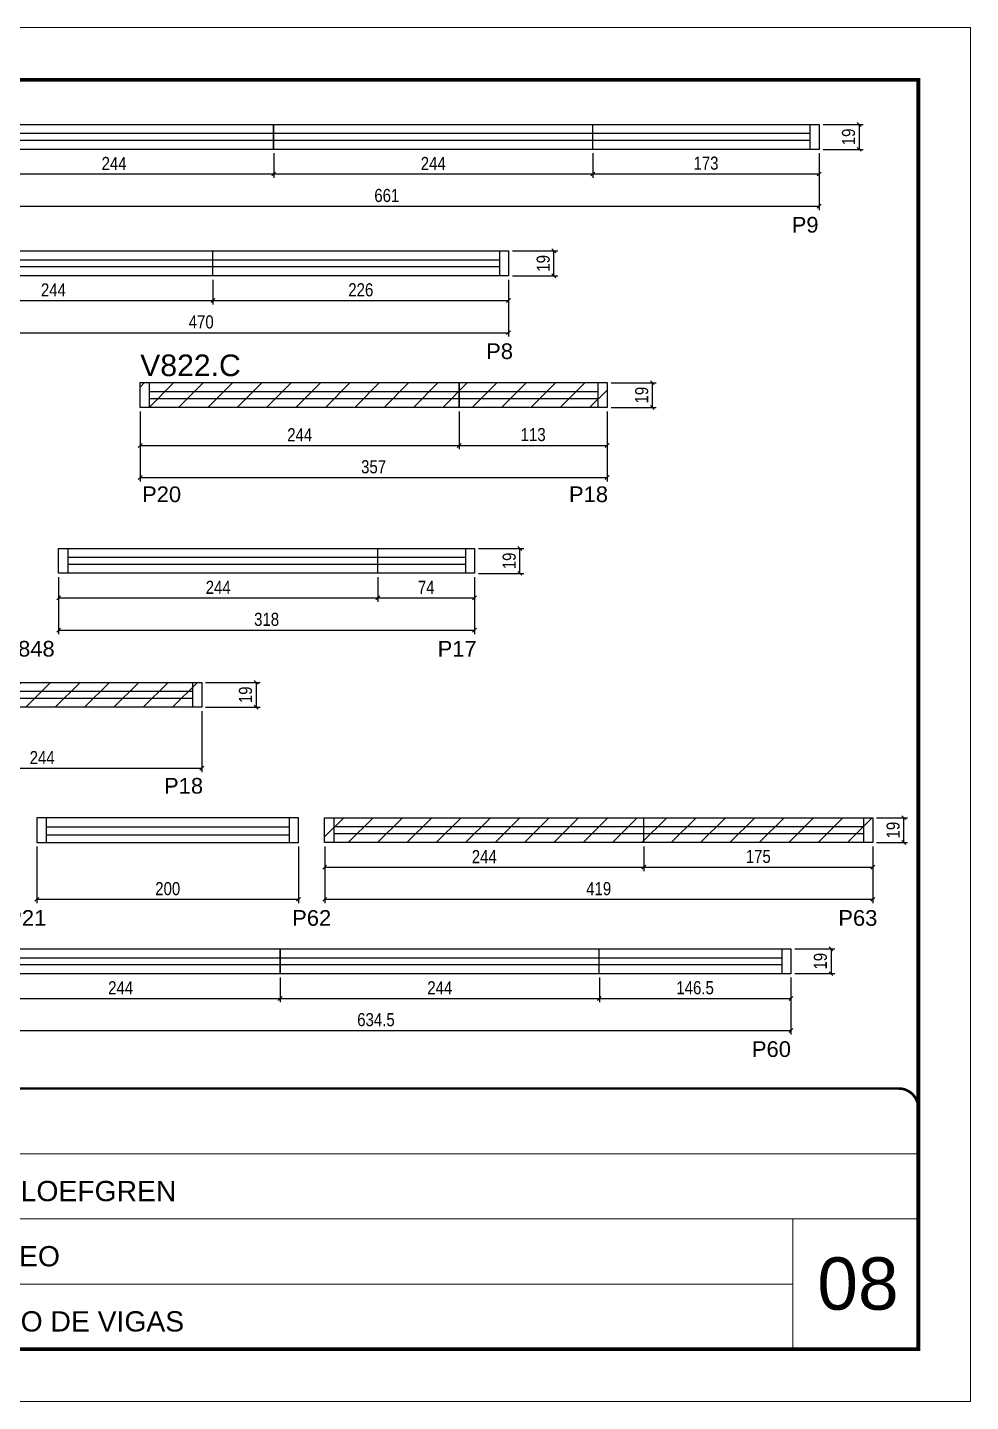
# Model space of a CAD drawing. Extents: x 1959 to 8212, y 239 to 4735.
# Drawn here: x 7491 to 8212, y 2537 to 3587 of the extents above; entities that cross this region are included whole.
import ezdxf

# ---------------------------------------------------------------- set-up
doc = ezdxf.new("R2010")
doc.units = 0
doc.linetypes.add('CONTINUO', pattern=[0])
doc.linetypes.add('DASHED', pattern=[0.75, 0.5, -0.25])
for name, color, linetype in [('5', 5, 'Continuous'), ('COTA', 241, 'Continuous'), ('NOMENCLATURA', 7, 'Continuous'), ('Painéis', 200, 'Continuous'), ('SARR_2.2x7', 40, 'Continuous')]:
    doc.layers.add(name, color=color, linetype=linetype)
for name, color, linetype, lineweight in [('CARIMBO', 255, 'Continuous', 9), ('Folhas', 255, 'Continuous', 9), ('REAPROVEITAMENTO', 251, 'Continuous', 9), ('SARRAFO DE PRESSAO', 251, 'DASHED', 9)]:
    doc.layers.add(name, color=color, linetype=linetype, lineweight=lineweight)
doc.styles.add('ARIAL', font='arial.ttf')
doc.styles.add('COTA TECNICA', font='techl___.ttf', dxfattribs={"height": 10})
doc.styles.add('COTA TECNICA-50', font='techl___.ttf', dxfattribs={"height": 10})
doc.styles.get("Standard").update_dxf_attribs({"font": 'arial.ttf'})
doc.dimstyles.new('COTA PAINEL-50', dxfattribs={"dimtxt": 10, "dimasz": 3, "dimexe": 3, "dimexo": 3, "dimgap": 3, "dimtad": 1, "dimdec": 1, "dimzin": 12, "dimdsep": 46, "dimtxsty": 'COTA TECNICA-50', "dimblk1": 'OBLIQUE', "dimblk2": 'OBLIQUE', "dimsah": 1, "dimcen": 0.9, "dimclrd": 4, "dimclre": 4, "dimclrt": 240, "dimadec": 1, "dimazin": 3, "dimtfac": 1, "dimtdec": 1, "dimtmove": 0, "dimatfit": 3, "dimfxl": 1, "dimtolj": 1, "dimtzin": 12, "dimarcsym": 0})
doc.dimstyles.new('PAINEL', dxfattribs={"dimtxt": 10, "dimasz": 3, "dimexe": 3, "dimexo": 3, "dimgap": 3, "dimtad": 1, "dimdec": 1, "dimzin": 12, "dimdsep": 46, "dimtxsty": 'COTA TECNICA', "dimblk1": 'OBLIQUE', "dimblk2": 'OBLIQUE', "dimsah": 1, "dimcen": 0.9, "dimclrd": 4, "dimclre": 4, "dimclrt": 240, "dimadec": 1, "dimazin": 3, "dimtfac": 1, "dimtdec": 1, "dimtmove": 0, "dimatfit": 3, "dimfxl": 1, "dimtolj": 1, "dimtzin": 12, "dimarcsym": 0})

# ---------------------------------------------------------------- blocks, each defined once
blk = doc.blocks.new('9999999999')
at = {"color": 30, "linetype": 'CONTINUO'}
for p, q in [((98564.6, 34379.6), (99584, 34379.6)), ((98564.6, 34329.8), (99488, 34329.8)), ((99584, 34329.8), (99488, 34329.8)), ((99488, 34329.8), (99488, 34230.2)), ((98564.6, 34280), (99488, 34280))]:
    blk.add_line(p, q, dxfattribs=at)
at = {"color": 30, "linetype": 'CONTINUO', "const_width": 2}
blk.add_lwpolyline([(99584, 34230.2), (99584, 34414.4, 0.414214), (99569, 34429.4), (98229, 34429.4, 0.414214), (98214, 34414.4), (98214, 34245.2, 0.414214), (98229, 34230.2), (99584, 34230.2)], format="xyb", dxfattribs=at)
at = {"layer": 'Folhas'}
blk.add_lwpolyline([(98139, 34190.2), (99624, 34190.2), (99624, 35240.2), (98139, 35240.2)], close=True, dxfattribs=at)
at = {"layer": 'Folhas', "color": 30, "const_width": 3}
blk.add_lwpolyline([(98214, 34230.2), (99584, 34230.2), (99584, 35200.2), (98214, 35200.2)], close=True, dxfattribs=at)
at = {"color": 7, "linetype": 'Continuous', "ltscale": 5, "style": 'ARIAL'}
for s, height, p in [('LEAF LOEFGREN', 15.483, (98837.7, 34343.3)), ('TÉRREO', 15.48, (98837.7, 34293.5)), ('FUNDO DE VIGAS', 15.483, (98837.7, 34243.7))]:
    blk.add_text(s, height=height, dxfattribs=at).set_placement(p)
blk = doc.blocks.new('_Oblique')
at = {"color": 0, "linetype": 'ByBlock', "lineweight": -2}
blk.add_line((-0.5, -0.5), (0.5, 0.5), dxfattribs=at)
blk = doc.blocks.new('*D696')
at = {"layer": 'COTA', "color": 4, "linetype": 'ByBlock', "lineweight": -2, "transparency": 16777216}
for p, q in [((7435.5, 3490.5), (7435.5, 3471.7)), ((7679.5, 3490.5), (7679.5, 3471.7)), ((7435.5, 3474.7), (7679.5, 3474.7))]:
    blk.add_line(p, q, dxfattribs=at)
at = {"layer": 'Defpoints', "color": 0, "linetype": 'ByBlock', "transparency": 16777216}
for p in [(7435.5, 3493.5), (7679.5, 3493.5), (7679.5, 3474.7)]:
    blk.add_point(p, dxfattribs=at)
at = {"layer": 'COTA', "color": 4, "linetype": 'ByBlock', "lineweight": -2, "transparency": 16777216, "xscale": 3, "yscale": 3, "zscale": 3, "rotation": 180}
blk.add_blockref('_Oblique', (7435.5, 3474.7), dxfattribs=at)
at = {"layer": 'COTA', "color": 4, "linetype": 'ByBlock', "lineweight": -2, "transparency": 16777216, "xscale": 3, "yscale": 3, "zscale": 3}
blk.add_blockref('_Oblique', (7679.5, 3474.7), dxfattribs=at)
at = {"layer": 'COTA', "color": 240, "linetype": 'ByBlock', "transparency": 16777216, "insert": (7557.5, 3482.7), "char_height": 10, "attachment_point": 5, "style": 'COTA TECNICA-50'}
blk.add_mtext('\\A1;244', dxfattribs=at)
blk = doc.blocks.new('*D697')
at = {"layer": 'COTA', "color": 4, "linetype": 'ByBlock', "lineweight": -2, "transparency": 16777216}
for p, q in [((7679.5, 3490.5), (7679.5, 3471.7)), ((7923.5, 3490.5), (7923.5, 3471.7)), ((7679.5, 3474.7), (7923.5, 3474.7))]:
    blk.add_line(p, q, dxfattribs=at)
at = {"layer": 'Defpoints', "color": 0, "linetype": 'ByBlock', "transparency": 16777216}
for p in [(7679.5, 3493.5), (7923.5, 3493.5), (7923.5, 3474.7)]:
    blk.add_point(p, dxfattribs=at)
at = {"layer": 'COTA', "color": 4, "linetype": 'ByBlock', "lineweight": -2, "transparency": 16777216, "xscale": 3, "yscale": 3, "zscale": 3, "rotation": 180}
blk.add_blockref('_Oblique', (7679.5, 3474.7), dxfattribs=at)
at = {"layer": 'COTA', "color": 4, "linetype": 'ByBlock', "lineweight": -2, "transparency": 16777216, "xscale": 3, "yscale": 3, "zscale": 3}
blk.add_blockref('_Oblique', (7923.5, 3474.7), dxfattribs=at)
at = {"layer": 'COTA', "color": 240, "linetype": 'ByBlock', "transparency": 16777216, "insert": (7801.5, 3482.7), "char_height": 10, "attachment_point": 5, "style": 'COTA TECNICA-50'}
blk.add_mtext('\\A1;244', dxfattribs=at)
blk = doc.blocks.new('*D698')
at = {"layer": 'COTA', "color": 4, "lineweight": -2, "transparency": 16777216}
for p, q in [((7435.5, 3490.5), (7435.5, 3447.1)), ((8096.5, 3490.5), (8096.5, 3447.1)), ((7435.5, 3450.1), (8096.5, 3450.1))]:
    blk.add_line(p, q, dxfattribs=at)
at = {"layer": 'Defpoints', "color": 0, "transparency": 16777216}
for p in [(7435.5, 3493.5), (8096.5, 3493.5), (8096.5, 3450.1)]:
    blk.add_point(p, dxfattribs=at)
at = {"layer": 'COTA', "color": 4, "lineweight": -2, "transparency": 16777216, "xscale": 3, "yscale": 3, "zscale": 3, "rotation": 180}
blk.add_blockref('_Oblique', (7435.5, 3450.1), dxfattribs=at)
at = {"layer": 'COTA', "color": 4, "lineweight": -2, "transparency": 16777216, "xscale": 3, "yscale": 3, "zscale": 3}
blk.add_blockref('_Oblique', (8096.5, 3450.1), dxfattribs=at)
at = {"layer": 'COTA', "color": 240, "transparency": 16777216, "insert": (7766, 3458.2), "char_height": 10, "attachment_point": 5, "style": 'COTA TECNICA'}
blk.add_mtext('\\A1;661', dxfattribs=at)
blk = doc.blocks.new('*D699')
at = {"layer": 'COTA', "color": 4, "lineweight": -2, "transparency": 16777216}
for p, q in [((7923.5, 3490.5), (7923.5, 3471.7)), ((8096.5, 3490.5), (8096.5, 3471.7)), ((7923.5, 3474.7), (8096.5, 3474.7))]:
    blk.add_line(p, q, dxfattribs=at)
at = {"layer": 'Defpoints', "color": 0, "transparency": 16777216}
for p in [(7923.5, 3493.5), (8096.5, 3493.5), (8096.5, 3474.7)]:
    blk.add_point(p, dxfattribs=at)
at = {"layer": 'COTA', "color": 4, "lineweight": -2, "transparency": 16777216, "xscale": 3, "yscale": 3, "zscale": 3, "rotation": 180}
blk.add_blockref('_Oblique', (7923.5, 3474.7), dxfattribs=at)
at = {"layer": 'COTA', "color": 4, "lineweight": -2, "transparency": 16777216, "xscale": 3, "yscale": 3, "zscale": 3}
blk.add_blockref('_Oblique', (8096.5, 3474.7), dxfattribs=at)
at = {"layer": 'COTA', "color": 240, "transparency": 16777216, "insert": (8010, 3482.9), "char_height": 10, "attachment_point": 5, "style": 'COTA TECNICA'}
blk.add_mtext('\\A1;173', dxfattribs=at)
blk = doc.blocks.new('*D700')
at = {"layer": 'COTA', "color": 4, "lineweight": -2, "transparency": 16777216}
for p, q in [((8099.5, 3512.5), (8130.1, 3512.5)), ((8127.1, 3512.5), (8127.1, 3493.5)), ((8099.5, 3493.5), (8130.1, 3493.5))]:
    blk.add_line(p, q, dxfattribs=at)
at = {"layer": 'Defpoints', "color": 0, "transparency": 16777216}
for p in [(8096.5, 3512.5), (8096.5, 3493.5), (8127.1, 3493.5)]:
    blk.add_point(p, dxfattribs=at)
at = {"layer": 'COTA', "color": 4, "lineweight": -2, "transparency": 16777216, "xscale": 3, "yscale": 3, "zscale": 3}
for p, rotation in [((8127.1, 3512.5), 90), ((8127.1, 3493.5), 270)]:
    blk.add_blockref('_Oblique', p, dxfattribs=dict(at, rotation=rotation))
at = {"layer": 'COTA', "color": 240, "transparency": 16777216, "insert": (8119, 3503), "char_height": 10, "attachment_point": 5, "rotation": 90, "style": 'COTA TECNICA'}
blk.add_mtext('\\A1;19', dxfattribs=at)
blk = doc.blocks.new('*D708')
at = {"layer": 'COTA', "color": 4, "lineweight": -2, "transparency": 16777216}
for p, q in [((7389.1, 3393.9), (7389.1, 3350.4)), ((7859.1, 3393.9), (7859.1, 3350.4)), ((7389.1, 3353.4), (7859.1, 3353.4))]:
    blk.add_line(p, q, dxfattribs=at)
at = {"layer": 'Defpoints', "color": 0, "transparency": 16777216}
for p in [(7389.1, 3396.9), (7859.1, 3396.9), (7859.1, 3353.4)]:
    blk.add_point(p, dxfattribs=at)
at = {"layer": 'COTA', "color": 4, "lineweight": -2, "transparency": 16777216, "xscale": 3, "yscale": 3, "zscale": 3, "rotation": 180}
blk.add_blockref('_Oblique', (7389.1, 3353.4), dxfattribs=at)
at = {"layer": 'COTA', "color": 4, "lineweight": -2, "transparency": 16777216, "xscale": 3, "yscale": 3, "zscale": 3}
blk.add_blockref('_Oblique', (7859.1, 3353.4), dxfattribs=at)
at = {"layer": 'COTA', "color": 240, "transparency": 16777216, "insert": (7624.1, 3361.6), "char_height": 10, "attachment_point": 5, "style": 'COTA TECNICA'}
blk.add_mtext('\\A1;470', dxfattribs=at)
blk = doc.blocks.new('*D709')
at = {"layer": 'COTA', "color": 4, "lineweight": -2, "transparency": 16777216}
for p, q in [((7862.1, 3415.9), (7896.7, 3415.9)), ((7893.7, 3396.9), (7893.7, 3415.9)), ((7862.1, 3396.9), (7896.7, 3396.9))]:
    blk.add_line(p, q, dxfattribs=at)
at = {"layer": 'Defpoints', "color": 0, "transparency": 16777216}
for p in [(7859.1, 3415.9), (7893.7, 3415.9), (7859.1, 3396.9)]:
    blk.add_point(p, dxfattribs=at)
at = {"layer": 'COTA', "color": 4, "lineweight": -2, "transparency": 16777216, "xscale": 3, "yscale": 3, "zscale": 3}
for p, rotation in [((7893.7, 3415.9), 90), ((7893.7, 3396.9), 270)]:
    blk.add_blockref('_Oblique', p, dxfattribs=dict(at, rotation=rotation))
at = {"layer": 'COTA', "color": 240, "transparency": 16777216, "insert": (7885.6, 3406.4), "char_height": 10, "attachment_point": 5, "rotation": 90, "style": 'COTA TECNICA'}
blk.add_mtext('\\A1;19', dxfattribs=at)
blk = doc.blocks.new('*D710')
at = {"layer": 'COTA', "color": 4, "lineweight": -2, "transparency": 16777216}
for p, q in [((7389.1, 3393.9), (7389.1, 3375)), ((7633.1, 3393.9), (7633.1, 3375)), ((7389.1, 3378), (7633.1, 3378))]:
    blk.add_line(p, q, dxfattribs=at)
at = {"layer": 'Defpoints', "color": 0, "transparency": 16777216}
for p in [(7389.1, 3396.9), (7633.1, 3396.9), (7633.1, 3378)]:
    blk.add_point(p, dxfattribs=at)
at = {"layer": 'COTA', "color": 4, "lineweight": -2, "transparency": 16777216, "xscale": 3, "yscale": 3, "zscale": 3, "rotation": 180}
blk.add_blockref('_Oblique', (7389.1, 3378), dxfattribs=at)
at = {"layer": 'COTA', "color": 4, "lineweight": -2, "transparency": 16777216, "xscale": 3, "yscale": 3, "zscale": 3}
blk.add_blockref('_Oblique', (7633.1, 3378), dxfattribs=at)
at = {"layer": 'COTA', "color": 240, "transparency": 16777216, "insert": (7511.1, 3386.1), "char_height": 10, "attachment_point": 5, "style": 'COTA TECNICA'}
blk.add_mtext('\\A1;244', dxfattribs=at)
blk = doc.blocks.new('*D711')
at = {"layer": 'COTA', "color": 4, "lineweight": -2, "transparency": 16777216}
for p, q in [((7633.1, 3393.9), (7633.1, 3375)), ((7859.1, 3393.9), (7859.1, 3375)), ((7633.1, 3378), (7859.1, 3378))]:
    blk.add_line(p, q, dxfattribs=at)
at = {"layer": 'Defpoints', "color": 0, "transparency": 16777216}
for p in [(7633.1, 3396.9), (7859.1, 3396.9), (7859.1, 3378)]:
    blk.add_point(p, dxfattribs=at)
at = {"layer": 'COTA', "color": 4, "lineweight": -2, "transparency": 16777216, "xscale": 3, "yscale": 3, "zscale": 3, "rotation": 180}
blk.add_blockref('_Oblique', (7633.1, 3378), dxfattribs=at)
at = {"layer": 'COTA', "color": 4, "lineweight": -2, "transparency": 16777216, "xscale": 3, "yscale": 3, "zscale": 3}
blk.add_blockref('_Oblique', (7859.1, 3378), dxfattribs=at)
at = {"layer": 'COTA', "color": 240, "transparency": 16777216, "insert": (7746.1, 3386.1), "char_height": 10, "attachment_point": 5, "style": 'COTA TECNICA'}
blk.add_mtext('\\A1;226', dxfattribs=at)
blk = doc.blocks.new('*D727')
at = {"layer": 'COTA', "color": 4, "lineweight": -2, "transparency": 16777216}
for p, q in [((7515.1, 3166.5), (7515.1, 3123.1)), ((7833.1, 3166.5), (7833.1, 3123.1)), ((7515.1, 3126.1), (7833.1, 3126.1))]:
    blk.add_line(p, q, dxfattribs=at)
at = {"layer": 'Defpoints', "color": 0, "transparency": 16777216}
for p in [(7515.1, 3169.5), (7833.1, 3169.5), (7833.1, 3126.1)]:
    blk.add_point(p, dxfattribs=at)
at = {"layer": 'COTA', "color": 4, "lineweight": -2, "transparency": 16777216, "xscale": 3, "yscale": 3, "zscale": 3, "rotation": 180}
blk.add_blockref('_Oblique', (7515.1, 3126.1), dxfattribs=at)
at = {"layer": 'COTA', "color": 4, "lineweight": -2, "transparency": 16777216, "xscale": 3, "yscale": 3, "zscale": 3}
blk.add_blockref('_Oblique', (7833.1, 3126.1), dxfattribs=at)
at = {"layer": 'COTA', "color": 240, "transparency": 16777216, "insert": (7674.1, 3134.3), "char_height": 10, "attachment_point": 5, "style": 'COTA TECNICA'}
blk.add_mtext('\\A1;318', dxfattribs=at)
blk = doc.blocks.new('*D728')
at = {"layer": 'COTA', "color": 4, "lineweight": -2, "transparency": 16777216}
for p, q in [((7836.1, 3188.5), (7870.7, 3188.5)), ((7867.7, 3169.5), (7867.7, 3188.5)), ((7836.1, 3169.5), (7870.7, 3169.5))]:
    blk.add_line(p, q, dxfattribs=at)
at = {"layer": 'Defpoints', "color": 0, "transparency": 16777216}
for p in [(7833.1, 3188.5), (7867.7, 3188.5), (7833.1, 3169.5)]:
    blk.add_point(p, dxfattribs=at)
at = {"layer": 'COTA', "color": 4, "lineweight": -2, "transparency": 16777216, "xscale": 3, "yscale": 3, "zscale": 3}
for p, rotation in [((7867.7, 3188.5), 90), ((7867.7, 3169.5), 270)]:
    blk.add_blockref('_Oblique', p, dxfattribs=dict(at, rotation=rotation))
at = {"layer": 'COTA', "color": 240, "transparency": 16777216, "insert": (7859.6, 3179), "char_height": 10, "attachment_point": 5, "rotation": 90, "style": 'COTA TECNICA'}
blk.add_mtext('\\A1;19', dxfattribs=at)
blk = doc.blocks.new('*D729')
at = {"layer": 'COTA', "color": 4, "lineweight": -2, "transparency": 16777216}
for p, q in [((7515.1, 3166.5), (7515.1, 3147.7)), ((7759.1, 3166.5), (7759.1, 3147.7)), ((7515.1, 3150.7), (7759.1, 3150.7))]:
    blk.add_line(p, q, dxfattribs=at)
at = {"layer": 'Defpoints', "color": 0, "transparency": 16777216}
for p in [(7515.1, 3169.5), (7759.1, 3169.5), (7759.1, 3150.7)]:
    blk.add_point(p, dxfattribs=at)
at = {"layer": 'COTA', "color": 4, "lineweight": -2, "transparency": 16777216, "xscale": 3, "yscale": 3, "zscale": 3, "rotation": 180}
blk.add_blockref('_Oblique', (7515.1, 3150.7), dxfattribs=at)
at = {"layer": 'COTA', "color": 4, "lineweight": -2, "transparency": 16777216, "xscale": 3, "yscale": 3, "zscale": 3}
blk.add_blockref('_Oblique', (7759.1, 3150.7), dxfattribs=at)
at = {"layer": 'COTA', "color": 240, "transparency": 16777216, "insert": (7637.1, 3158.8), "char_height": 10, "attachment_point": 5, "style": 'COTA TECNICA'}
blk.add_mtext('\\A1;244', dxfattribs=at)
blk = doc.blocks.new('*D730')
at = {"layer": 'COTA', "color": 4, "lineweight": -2, "transparency": 16777216}
for p, q in [((7759.1, 3166.5), (7759.1, 3147.7)), ((7833.1, 3166.5), (7833.1, 3147.7)), ((7759.1, 3150.7), (7833.1, 3150.7))]:
    blk.add_line(p, q, dxfattribs=at)
at = {"layer": 'Defpoints', "color": 0, "transparency": 16777216}
for p in [(7759.1, 3169.5), (7833.1, 3169.5), (7833.1, 3150.7)]:
    blk.add_point(p, dxfattribs=at)
at = {"layer": 'COTA', "color": 4, "lineweight": -2, "transparency": 16777216, "xscale": 3, "yscale": 3, "zscale": 3, "rotation": 180}
blk.add_blockref('_Oblique', (7759.1, 3150.7), dxfattribs=at)
at = {"layer": 'COTA', "color": 4, "lineweight": -2, "transparency": 16777216, "xscale": 3, "yscale": 3, "zscale": 3}
blk.add_blockref('_Oblique', (7833.1, 3150.7), dxfattribs=at)
at = {"layer": 'COTA', "color": 240, "transparency": 16777216, "insert": (7796.1, 3158.8), "char_height": 10, "attachment_point": 5, "style": 'COTA TECNICA'}
blk.add_mtext('\\A1;74', dxfattribs=at)
blk = doc.blocks.new('*D1014')
at = {"layer": 'COTA', "color": 4, "linetype": 'ByBlock', "lineweight": -2, "transparency": 16777216}
for p, q in [((7380.5, 3064.2), (7380.5, 3017.6)), ((7624.5, 3064.2), (7624.5, 3017.6)), ((7380.5, 3020.6), (7624.5, 3020.6))]:
    blk.add_line(p, q, dxfattribs=at)
at = {"layer": 'Defpoints', "color": 0, "linetype": 'ByBlock', "transparency": 16777216}
for p in [(7380.5, 3067.2), (7624.5, 3067.2), (7624.5, 3020.6)]:
    blk.add_point(p, dxfattribs=at)
at = {"layer": 'COTA', "color": 4, "linetype": 'ByBlock', "lineweight": -2, "transparency": 16777216, "xscale": 3, "yscale": 3, "zscale": 3, "rotation": 180}
blk.add_blockref('_Oblique', (7380.5, 3020.6), dxfattribs=at)
at = {"layer": 'COTA', "color": 4, "linetype": 'ByBlock', "lineweight": -2, "transparency": 16777216, "xscale": 3, "yscale": 3, "zscale": 3}
blk.add_blockref('_Oblique', (7624.5, 3020.6), dxfattribs=at)
at = {"layer": 'COTA', "color": 240, "linetype": 'ByBlock', "transparency": 16777216, "insert": (7502.5, 3028.7), "char_height": 10, "attachment_point": 5, "style": 'COTA TECNICA-50'}
blk.add_mtext('\\A1;244', dxfattribs=at)
blk = doc.blocks.new('*D1018')
at = {"layer": 'COTA', "color": 4, "lineweight": -2, "transparency": 16777216}
for p, q in [((7627.5, 3086.2), (7669.1, 3086.2)), ((7666.1, 3086.2), (7666.1, 3067.2)), ((7627.5, 3067.2), (7669.1, 3067.2))]:
    blk.add_line(p, q, dxfattribs=at)
at = {"layer": 'Defpoints', "color": 0, "transparency": 16777216}
for p in [(7624.5, 3086.2), (7624.5, 3067.2), (7666.1, 3067.2)]:
    blk.add_point(p, dxfattribs=at)
at = {"layer": 'COTA', "color": 4, "lineweight": -2, "transparency": 16777216, "xscale": 3, "yscale": 3, "zscale": 3}
for p, rotation in [((7666.1, 3086.2), 90), ((7666.1, 3067.2), 270)]:
    blk.add_blockref('_Oblique', p, dxfattribs=dict(at, rotation=rotation))
at = {"layer": 'COTA', "color": 240, "transparency": 16777216, "insert": (7658, 3076.7), "char_height": 10, "attachment_point": 5, "rotation": 90, "style": 'COTA TECNICA'}
blk.add_mtext('\\A1;19', dxfattribs=at)
blk = doc.blocks.new('*D1024')
at = {"layer": 'COTA', "color": 4, "linetype": 'ByBlock', "lineweight": -2, "transparency": 16777216}
for p, q in [((7498.5, 2960.8), (7498.5, 2917.4)), ((7698.5, 2960.8), (7698.5, 2917.4)), ((7498.5, 2920.4), (7698.5, 2920.4))]:
    blk.add_line(p, q, dxfattribs=at)
at = {"layer": 'Defpoints', "color": 0, "linetype": 'ByBlock', "transparency": 16777216}
for p in [(7498.5, 2963.8), (7698.5, 2963.8), (7698.5, 2920.4)]:
    blk.add_point(p, dxfattribs=at)
at = {"layer": 'COTA', "color": 4, "linetype": 'ByBlock', "lineweight": -2, "transparency": 16777216, "xscale": 3, "yscale": 3, "zscale": 3, "rotation": 180}
blk.add_blockref('_Oblique', (7498.5, 2920.4), dxfattribs=at)
at = {"layer": 'COTA', "color": 4, "linetype": 'ByBlock', "lineweight": -2, "transparency": 16777216, "xscale": 3, "yscale": 3, "zscale": 3}
blk.add_blockref('_Oblique', (7698.5, 2920.4), dxfattribs=at)
at = {"layer": 'COTA', "color": 240, "linetype": 'ByBlock', "transparency": 16777216, "insert": (7598.5, 2928.5), "char_height": 10, "attachment_point": 5, "style": 'COTA TECNICA-50'}
blk.add_mtext('\\A1;200', dxfattribs=at)
blk = doc.blocks.new('*D1025')
at = {"layer": 'COTA', "color": 4, "linetype": 'ByBlock', "lineweight": -2, "transparency": 16777216}
for p, q in [((7718.5, 2960.8), (7718.5, 2942)), ((7962.5, 2960.8), (7962.5, 2942)), ((7718.5, 2945), (7962.5, 2945))]:
    blk.add_line(p, q, dxfattribs=at)
at = {"layer": 'Defpoints', "color": 0, "linetype": 'ByBlock', "transparency": 16777216}
for p in [(7718.5, 2963.8), (7962.5, 2963.8), (7962.5, 2945)]:
    blk.add_point(p, dxfattribs=at)
at = {"layer": 'COTA', "color": 4, "linetype": 'ByBlock', "lineweight": -2, "transparency": 16777216, "xscale": 3, "yscale": 3, "zscale": 3, "rotation": 180}
blk.add_blockref('_Oblique', (7718.5, 2945), dxfattribs=at)
at = {"layer": 'COTA', "color": 4, "linetype": 'ByBlock', "lineweight": -2, "transparency": 16777216, "xscale": 3, "yscale": 3, "zscale": 3}
blk.add_blockref('_Oblique', (7962.5, 2945), dxfattribs=at)
at = {"layer": 'COTA', "color": 240, "linetype": 'ByBlock', "transparency": 16777216, "insert": (7840.5, 2953), "char_height": 10, "attachment_point": 5, "style": 'COTA TECNICA-50'}
blk.add_mtext('\\A1;244', dxfattribs=at)
blk = doc.blocks.new('*D1026')
at = {"layer": 'COTA', "color": 4, "linetype": 'ByBlock', "lineweight": -2, "transparency": 16777216}
for p, q in [((7962.5, 2960.8), (7962.5, 2942)), ((8137.5, 2960.8), (8137.5, 2942)), ((7962.5, 2945), (8137.5, 2945))]:
    blk.add_line(p, q, dxfattribs=at)
at = {"layer": 'Defpoints', "color": 0, "linetype": 'ByBlock', "transparency": 16777216}
for p in [(7962.5, 2963.8), (8137.5, 2963.8), (8137.5, 2945)]:
    blk.add_point(p, dxfattribs=at)
at = {"layer": 'COTA', "color": 4, "linetype": 'ByBlock', "lineweight": -2, "transparency": 16777216, "xscale": 3, "yscale": 3, "zscale": 3, "rotation": 180}
blk.add_blockref('_Oblique', (7962.5, 2945), dxfattribs=at)
at = {"layer": 'COTA', "color": 4, "linetype": 'ByBlock', "lineweight": -2, "transparency": 16777216, "xscale": 3, "yscale": 3, "zscale": 3}
blk.add_blockref('_Oblique', (8137.5, 2945), dxfattribs=at)
at = {"layer": 'COTA', "color": 240, "linetype": 'ByBlock', "transparency": 16777216, "insert": (8050, 2953.1), "char_height": 10, "attachment_point": 5, "style": 'COTA TECNICA-50'}
blk.add_mtext('\\A1;175', dxfattribs=at)
blk = doc.blocks.new('*D1027')
at = {"layer": 'COTA', "color": 4, "lineweight": -2, "transparency": 16777216}
for p, q in [((8140.5, 2982.8), (8164.2, 2982.8)), ((8161.2, 2963.8), (8161.2, 2982.8)), ((8140.5, 2963.8), (8164.2, 2963.8))]:
    blk.add_line(p, q, dxfattribs=at)
at = {"layer": 'Defpoints', "color": 0, "transparency": 16777216}
for p in [(8137.5, 2982.8), (8161.2, 2982.8), (8137.5, 2963.8)]:
    blk.add_point(p, dxfattribs=at)
at = {"layer": 'COTA', "color": 4, "lineweight": -2, "transparency": 16777216, "xscale": 3, "yscale": 3, "zscale": 3}
for p, rotation in [((8161.2, 2982.8), 90), ((8161.2, 2963.8), 270)]:
    blk.add_blockref('_Oblique', p, dxfattribs=dict(at, rotation=rotation))
at = {"layer": 'COTA', "color": 240, "transparency": 16777216, "insert": (8153.1, 2973.3), "char_height": 10, "attachment_point": 5, "rotation": 90, "style": 'COTA TECNICA'}
blk.add_mtext('\\A1;19', dxfattribs=at)
blk = doc.blocks.new('*D1028')
at = {"layer": 'COTA', "color": 4, "lineweight": -2, "transparency": 16777216}
for p, q in [((7718.5, 2960.8), (7718.5, 2917.4)), ((8137.5, 2960.8), (8137.5, 2917.4)), ((7718.5, 2920.4), (8137.5, 2920.4))]:
    blk.add_line(p, q, dxfattribs=at)
at = {"layer": 'Defpoints', "color": 0, "transparency": 16777216}
for p in [(7718.5, 2963.8), (8137.5, 2963.8), (8137.5, 2920.4)]:
    blk.add_point(p, dxfattribs=at)
at = {"layer": 'COTA', "color": 4, "lineweight": -2, "transparency": 16777216, "xscale": 3, "yscale": 3, "zscale": 3, "rotation": 180}
blk.add_blockref('_Oblique', (7718.5, 2920.4), dxfattribs=at)
at = {"layer": 'COTA', "color": 4, "lineweight": -2, "transparency": 16777216, "xscale": 3, "yscale": 3, "zscale": 3}
blk.add_blockref('_Oblique', (8137.5, 2920.4), dxfattribs=at)
at = {"layer": 'COTA', "color": 240, "transparency": 16777216, "insert": (7928, 2928.5), "char_height": 10, "attachment_point": 5, "style": 'COTA TECNICA'}
blk.add_mtext('\\A1;419', dxfattribs=at)
blk = doc.blocks.new('*D1035')
at = {"layer": 'COTA', "color": 4, "linetype": 'ByBlock', "lineweight": -2, "transparency": 16777216}
for p, q in [((7440.5, 2860.6), (7440.5, 2841.7)), ((7684.5, 2860.6), (7684.5, 2841.7)), ((7440.5, 2844.7), (7684.5, 2844.7))]:
    blk.add_line(p, q, dxfattribs=at)
at = {"layer": 'Defpoints', "color": 0, "linetype": 'ByBlock', "transparency": 16777216}
for p in [(7440.5, 2863.6), (7684.5, 2863.6), (7684.5, 2844.7)]:
    blk.add_point(p, dxfattribs=at)
at = {"layer": 'COTA', "color": 4, "linetype": 'ByBlock', "lineweight": -2, "transparency": 16777216, "xscale": 3, "yscale": 3, "zscale": 3, "rotation": 180}
blk.add_blockref('_Oblique', (7440.5, 2844.7), dxfattribs=at)
at = {"layer": 'COTA', "color": 4, "linetype": 'ByBlock', "lineweight": -2, "transparency": 16777216, "xscale": 3, "yscale": 3, "zscale": 3}
blk.add_blockref('_Oblique', (7684.5, 2844.7), dxfattribs=at)
at = {"layer": 'COTA', "color": 240, "linetype": 'ByBlock', "transparency": 16777216, "insert": (7562.5, 2852.8), "char_height": 10, "attachment_point": 5, "style": 'COTA TECNICA-50'}
blk.add_mtext('\\A1;244', dxfattribs=at)
blk = doc.blocks.new('*D1036')
at = {"layer": 'COTA', "color": 4, "linetype": 'ByBlock', "lineweight": -2, "transparency": 16777216}
for p, q in [((7684.5, 2860.6), (7684.5, 2841.7)), ((7928.5, 2860.6), (7928.5, 2841.7)), ((7684.5, 2844.7), (7928.5, 2844.7))]:
    blk.add_line(p, q, dxfattribs=at)
at = {"layer": 'Defpoints', "color": 0, "linetype": 'ByBlock', "transparency": 16777216}
for p in [(7684.5, 2863.6), (7928.5, 2863.6), (7928.5, 2844.7)]:
    blk.add_point(p, dxfattribs=at)
at = {"layer": 'COTA', "color": 4, "linetype": 'ByBlock', "lineweight": -2, "transparency": 16777216, "xscale": 3, "yscale": 3, "zscale": 3, "rotation": 180}
blk.add_blockref('_Oblique', (7684.5, 2844.7), dxfattribs=at)
at = {"layer": 'COTA', "color": 4, "linetype": 'ByBlock', "lineweight": -2, "transparency": 16777216, "xscale": 3, "yscale": 3, "zscale": 3}
blk.add_blockref('_Oblique', (7928.5, 2844.7), dxfattribs=at)
at = {"layer": 'COTA', "color": 240, "linetype": 'ByBlock', "transparency": 16777216, "insert": (7806.5, 2852.8), "char_height": 10, "attachment_point": 5, "style": 'COTA TECNICA-50'}
blk.add_mtext('\\A1;244', dxfattribs=at)
blk = doc.blocks.new('*D1037')
at = {"layer": 'COTA', "color": 4, "lineweight": -2, "transparency": 16777216}
for p, q in [((7440.5, 2860.6), (7440.5, 2817.1)), ((8075, 2860.6), (8075, 2817.1)), ((7440.5, 2820.1), (8075, 2820.1))]:
    blk.add_line(p, q, dxfattribs=at)
at = {"layer": 'Defpoints', "color": 0, "transparency": 16777216}
for p in [(7440.5, 2863.6), (8075, 2863.6), (8075, 2820.1)]:
    blk.add_point(p, dxfattribs=at)
at = {"layer": 'COTA', "color": 4, "lineweight": -2, "transparency": 16777216, "xscale": 3, "yscale": 3, "zscale": 3, "rotation": 180}
blk.add_blockref('_Oblique', (7440.5, 2820.1), dxfattribs=at)
at = {"layer": 'COTA', "color": 4, "lineweight": -2, "transparency": 16777216, "xscale": 3, "yscale": 3, "zscale": 3}
blk.add_blockref('_Oblique', (8075, 2820.1), dxfattribs=at)
at = {"layer": 'COTA', "color": 240, "transparency": 16777216, "insert": (7757.7, 2828.4), "char_height": 10, "attachment_point": 5, "style": 'COTA TECNICA'}
blk.add_mtext('\\A1;634.5', dxfattribs=at)
blk = doc.blocks.new('*D1038')
at = {"layer": 'COTA', "color": 4, "lineweight": -2, "transparency": 16777216}
for p, q in [((7928.5, 2860.6), (7928.5, 2841.7)), ((8075, 2860.6), (8075, 2841.7)), ((7928.5, 2844.7), (8075, 2844.7))]:
    blk.add_line(p, q, dxfattribs=at)
at = {"layer": 'Defpoints', "color": 0, "transparency": 16777216}
for p in [(7928.5, 2863.6), (8075, 2863.6), (8075, 2844.7)]:
    blk.add_point(p, dxfattribs=at)
at = {"layer": 'COTA', "color": 4, "lineweight": -2, "transparency": 16777216, "xscale": 3, "yscale": 3, "zscale": 3, "rotation": 180}
blk.add_blockref('_Oblique', (7928.5, 2844.7), dxfattribs=at)
at = {"layer": 'COTA', "color": 4, "lineweight": -2, "transparency": 16777216, "xscale": 3, "yscale": 3, "zscale": 3}
blk.add_blockref('_Oblique', (8075, 2844.7), dxfattribs=at)
at = {"layer": 'COTA', "color": 240, "transparency": 16777216, "insert": (8001.7, 2852.8), "char_height": 10, "attachment_point": 5, "style": 'COTA TECNICA'}
blk.add_mtext('\\A1;146.5', dxfattribs=at)
blk = doc.blocks.new('*D1039')
at = {"layer": 'COTA', "color": 4, "lineweight": -2, "transparency": 16777216}
for p, q in [((8078, 2882.6), (8108.6, 2882.6)), ((8105.6, 2882.6), (8105.6, 2863.6)), ((8078, 2863.6), (8108.6, 2863.6))]:
    blk.add_line(p, q, dxfattribs=at)
at = {"layer": 'Defpoints', "color": 0, "transparency": 16777216}
for p in [(8075, 2882.6), (8075, 2863.6), (8105.6, 2863.6)]:
    blk.add_point(p, dxfattribs=at)
at = {"layer": 'COTA', "color": 4, "lineweight": -2, "transparency": 16777216, "xscale": 3, "yscale": 3, "zscale": 3}
for p, rotation in [((8105.6, 2882.6), 90), ((8105.6, 2863.6), 270)]:
    blk.add_blockref('_Oblique', p, dxfattribs=dict(at, rotation=rotation))
at = {"layer": 'COTA', "color": 240, "transparency": 16777216, "insert": (8097.5, 2873.1), "char_height": 10, "attachment_point": 5, "rotation": 90, "style": 'COTA TECNICA'}
blk.add_mtext('\\A1;19', dxfattribs=at)
blk = doc.blocks.new('*D1169')
at = {"layer": 'COTA', "color": 4, "linetype": 'ByBlock', "lineweight": -2, "transparency": 16777216}
for p, q in [((7577.4, 3293.2), (7577.4, 3264.3)), ((7821.4, 3293.2), (7821.4, 3264.3)), ((7577.4, 3267.3), (7821.4, 3267.3))]:
    blk.add_line(p, q, dxfattribs=at)
at = {"layer": 'Defpoints', "color": 0, "linetype": 'ByBlock', "transparency": 16777216}
for p in [(7577.4, 3296.2), (7821.4, 3296.2), (7821.4, 3267.3)]:
    blk.add_point(p, dxfattribs=at)
at = {"layer": 'COTA', "color": 4, "linetype": 'ByBlock', "lineweight": -2, "transparency": 16777216, "xscale": 3, "yscale": 3, "zscale": 3, "rotation": 180}
blk.add_blockref('_Oblique', (7577.4, 3267.3), dxfattribs=at)
at = {"layer": 'COTA', "color": 4, "linetype": 'ByBlock', "lineweight": -2, "transparency": 16777216, "xscale": 3, "yscale": 3, "zscale": 3}
blk.add_blockref('_Oblique', (7821.4, 3267.3), dxfattribs=at)
at = {"layer": 'COTA', "color": 240, "linetype": 'ByBlock', "transparency": 16777216, "insert": (7699.4, 3275.4), "char_height": 10, "attachment_point": 5, "style": 'COTA TECNICA-50'}
blk.add_mtext('\\A1;244', dxfattribs=at)
blk = doc.blocks.new('*D1170')
at = {"layer": 'COTA', "color": 4, "linetype": 'ByBlock', "lineweight": -2, "transparency": 16777216}
for p, q in [((7821.4, 3293.2), (7821.4, 3264.3)), ((7934.4, 3293.2), (7934.4, 3264.3)), ((7821.4, 3267.3), (7934.4, 3267.3))]:
    blk.add_line(p, q, dxfattribs=at)
at = {"layer": 'Defpoints', "color": 0, "linetype": 'ByBlock', "transparency": 16777216}
for p in [(7821.4, 3296.2), (7934.4, 3296.2), (7934.4, 3267.3)]:
    blk.add_point(p, dxfattribs=at)
at = {"layer": 'COTA', "color": 4, "linetype": 'ByBlock', "lineweight": -2, "transparency": 16777216, "xscale": 3, "yscale": 3, "zscale": 3, "rotation": 180}
blk.add_blockref('_Oblique', (7821.4, 3267.3), dxfattribs=at)
at = {"layer": 'COTA', "color": 4, "linetype": 'ByBlock', "lineweight": -2, "transparency": 16777216, "xscale": 3, "yscale": 3, "zscale": 3}
blk.add_blockref('_Oblique', (7934.4, 3267.3), dxfattribs=at)
at = {"layer": 'COTA', "color": 240, "linetype": 'ByBlock', "transparency": 16777216, "insert": (7877.9, 3275.5), "char_height": 10, "attachment_point": 5, "style": 'COTA TECNICA-50'}
blk.add_mtext('\\A1;113', dxfattribs=at)
blk = doc.blocks.new('*D1171')
at = {"layer": 'COTA', "color": 4, "lineweight": -2, "transparency": 16777216}
for p, q in [((7577.4, 3293.2), (7577.4, 3239.7)), ((7934.4, 3293.2), (7934.4, 3239.7)), ((7577.4, 3242.7), (7934.4, 3242.7))]:
    blk.add_line(p, q, dxfattribs=at)
at = {"layer": 'Defpoints', "color": 0, "transparency": 16777216}
for p in [(7577.4, 3296.2), (7934.4, 3296.2), (7934.4, 3242.7)]:
    blk.add_point(p, dxfattribs=at)
at = {"layer": 'COTA', "color": 4, "lineweight": -2, "transparency": 16777216, "xscale": 3, "yscale": 3, "zscale": 3, "rotation": 180}
blk.add_blockref('_Oblique', (7577.4, 3242.7), dxfattribs=at)
at = {"layer": 'COTA', "color": 4, "lineweight": -2, "transparency": 16777216, "xscale": 3, "yscale": 3, "zscale": 3}
blk.add_blockref('_Oblique', (7934.4, 3242.7), dxfattribs=at)
at = {"layer": 'COTA', "color": 240, "transparency": 16777216, "insert": (7755.9, 3250.9), "char_height": 10, "attachment_point": 5, "style": 'COTA TECNICA'}
blk.add_mtext('\\A1;357', dxfattribs=at)
blk = doc.blocks.new('*D1172')
at = {"layer": 'COTA', "color": 4, "lineweight": -2, "transparency": 16777216}
for p, q in [((7937.4, 3315.2), (7972, 3315.2)), ((7969, 3296.2), (7969, 3315.2)), ((7937.4, 3296.2), (7972, 3296.2))]:
    blk.add_line(p, q, dxfattribs=at)
at = {"layer": 'Defpoints', "color": 0, "transparency": 16777216}
for p in [(7934.4, 3315.2), (7969, 3315.2), (7934.4, 3296.2)]:
    blk.add_point(p, dxfattribs=at)
at = {"layer": 'COTA', "color": 4, "lineweight": -2, "transparency": 16777216, "xscale": 3, "yscale": 3, "zscale": 3}
for p, rotation in [((7969, 3315.2), 90), ((7969, 3296.2), 270)]:
    blk.add_blockref('_Oblique', p, dxfattribs=dict(at, rotation=rotation))
at = {"layer": 'COTA', "color": 240, "transparency": 16777216, "insert": (7960.9, 3305.7), "char_height": 10, "attachment_point": 5, "rotation": 90, "style": 'COTA TECNICA'}
blk.add_mtext('\\A1;19', dxfattribs=at)

msp = doc.modelspace()

# ---------------------------------------------------------------- hatches: boundary and pattern name
at = {"layer": 'REAPROVEITAMENTO'}
h = msp.add_hatch(dxfattribs=at)
h.set_pattern_fill('ANSI31', color=256, scale=5, style=0)
h.paths.add_polyline_path([(7821.41, 3315.22), (7577.41, 3315.22), (7577.41, 3296.22), (7821.41, 3296.22)])
h.paths.add_polyline_path([(7934.41, 3315.22), (7821.41, 3315.22), (7821.41, 3296.22), (7934.41, 3296.22)])
h = msp.add_hatch(dxfattribs=at)
h.set_pattern_fill('ANSI31', color=256, scale=5, style=0)
h.paths.add_polyline_path([(7291.45, 3086.22), (7047.45, 3086.22), (7047.45, 3067.22), (7291.45, 3067.22)])
h.paths.add_polyline_path([(7380.45, 3086.22), (7291.45, 3086.22), (7291.45, 3067.22), (7380.45, 3067.22)])
h.paths.add_polyline_path([(7624.45, 3086.22), (7380.45, 3086.22), (7380.45, 3067.22), (7624.45, 3067.22)])
h = msp.add_hatch(dxfattribs=at)
h.set_pattern_fill('ANSI31', color=256, scale=5, style=0)
h.set_pattern_definition([(45, (0, 31.77), (-11.22532, 11.22532), [])])
h.paths.add_polyline_path([(7962.46, 2982.8), (7718.46, 2982.8), (7718.46, 2963.8), (7962.46, 2963.8)])
h.paths.add_polyline_path([(8137.46, 2982.8), (7962.46, 2982.8), (7962.46, 2963.8), (8137.46, 2963.8)])

# ---------------------------------------------------------------- linework, layer by layer
at = {"layer": 'Painéis'}
for p, q in [((7679.45, 3512.51), (8096.45, 3512.51)), ((7679.45, 3493.51), (7679.45, 3512.51)), ((7923.45, 3493.51), (7923.45, 3512.51)), ((8096.45, 3512.51), (8096.45, 3493.51)), ((8096.45, 3493.51), (7679.45, 3493.51)), ((7389.07, 3415.88), (7859.07, 3415.88)), ((7633.07, 3396.88), (7633.07, 3415.88)), ((7859.07, 3415.88), (7859.07, 3396.88)), ((7859.07, 3396.88), (7389.07, 3396.88)), ((7515.07, 3169.53), (7515.07, 3188.53)), ((7515.07, 3188.53), (7833.07, 3188.53)), ((7759.07, 3169.53), (7759.07, 3188.53)), ((7833.07, 3188.53), (7833.07, 3169.53)), ((7833.07, 3169.53), (7515.07, 3169.53)), ((7684.46, 2882.56), (8074.96, 2882.56)), ((7684.46, 2863.56), (7684.46, 2882.56)), ((7928.46, 2863.56), (7928.46, 2882.56)), ((8074.96, 2882.56), (8074.96, 2863.56)), ((8074.96, 2863.56), (7684.46, 2863.56))]:
    msp.add_line(p, q, dxfattribs=at)
at = {"layer": 'Painéis', "linetype": 'ByBlock'}
msp.add_line((7962.46, 2963.8), (7962.46, 2982.8), dxfattribs=at)
at = {"layer": 'Painéis'}
for points in [[(7679.45, 3493.51), (7435.45, 3493.51), (7435.45, 3512.51), (7679.45, 3512.51)], [(7821.41, 3296.22), (7577.41, 3296.22), (7577.41, 3315.22), (7821.41, 3315.22)], [(7821.41, 3315.22), (7934.41, 3315.22), (7934.41, 3296.22), (7821.41, 3296.22)], [(7684.46, 2863.56), (7440.46, 2863.56), (7440.46, 2882.56), (7684.46, 2882.56)]]:
    msp.add_lwpolyline(points, close=True, dxfattribs=at)
at = {"layer": 'Painéis', "linetype": 'ByBlock'}
for points in [[(7047.45, 3086.22), (7624.45, 3086.22), (7624.45, 3067.22), (7047.45, 3067.22)], [(7498.46, 2982.8), (7498.46, 2963.8), (7698.46, 2963.8), (7698.46, 2982.8)], [(7718.46, 2982.8), (8137.46, 2982.8), (8137.46, 2963.8), (7718.46, 2963.8)]]:
    msp.add_lwpolyline(points, close=True, dxfattribs=at)
at = {"layer": 'SARR_2.2x7', "linetype": 'Continuous'}
for p, q in [((8089.45, 3512.51), (8089.45, 3493.51)), ((7679.45, 3505.51), (7442.45, 3505.51)), ((7442.45, 3500.51), (7679.45, 3500.51)), ((7923.45, 3505.51), (7679.45, 3505.51)), ((7679.45, 3500.51), (7923.45, 3500.51)), ((8089.45, 3505.51), (7923.45, 3505.51)), ((7923.45, 3500.51), (8089.45, 3500.51)), ((7852.07, 3415.88), (7852.07, 3396.88)), ((7633.07, 3408.88), (7396.07, 3408.88)), ((7396.07, 3403.88), (7633.07, 3403.88)), ((7852.07, 3408.88), (7633.07, 3408.88)), ((7633.07, 3403.88), (7852.07, 3403.88)), ((7584.41, 3315.22), (7584.41, 3296.22)), ((7927.41, 3308.22), (7584.41, 3308.22)), ((7927.41, 3315.22), (7927.41, 3296.22)), ((7584.41, 3303.22), (7927.41, 3303.22)), ((7522.07, 3188.53), (7522.07, 3169.53)), ((7826.07, 3181.53), (7522.07, 3181.53)), ((7826.07, 3188.53), (7826.07, 3169.53)), ((7522.07, 3176.53), (7826.07, 3176.53)), ((7617.45, 3079.22), (7380.45, 3079.22)), ((7617.45, 3086.22), (7617.45, 3067.22)), ((7380.45, 3074.22), (7617.45, 3074.22)), ((7505.46, 2982.8), (7505.46, 2963.8)), ((7691.46, 2982.8), (7691.46, 2963.8)), ((7725.46, 2982.8), (7725.46, 2963.8)), ((8130.46, 2982.8), (8130.46, 2963.8)), ((7505.46, 2975.8), (7691.46, 2975.8)), ((7962.46, 2975.8), (7725.46, 2975.8)), ((8130.46, 2975.8), (7962.46, 2975.8)), ((7505.46, 2969.8), (7691.46, 2969.8)), ((7725.46, 2970.8), (7962.46, 2970.8)), ((7962.46, 2970.8), (8130.46, 2970.8)), ((8067.96, 2882.56), (8067.96, 2863.56)), ((7684.46, 2875.56), (7447.46, 2875.56)), ((7447.46, 2870.56), (7684.46, 2870.56)), ((7928.46, 2875.56), (7684.46, 2875.56)), ((7684.46, 2870.56), (7928.46, 2870.56)), ((8067.96, 2875.56), (7928.46, 2875.56)), ((7928.46, 2870.56), (8067.96, 2870.56))]:
    msp.add_line(p, q, dxfattribs=at)

# ---------------------------------------------------------------- block references
at = {"layer": 'SARRAFO DE PRESSAO', "color": 6, "linetype": 'ByBlock'}
msp.add_blockref('9999999999', (-91411.71, -31653.56), dxfattribs=at)

# ---------------------------------------------------------------- texts
at = {"layer": '5', "linetype": 'Continuous'}
for s, rotation, p in [('P9', 359.99996, (8075.58, 3429.88)), ('P8', 359.99996, (7841.97, 3333.25)), ('P20', 359.99996, (7578.9, 3223.94)), ('P18', 359.99996, (7905.28, 3223.94)), ('V848', 0.00004, (7472.92, 3105.9)), ('P17', 359.99996, (7804.87, 3105.9)), ('P18', 359.99996, (7595.71, 3001.18)), ('P21', 359.99996, (7475.82, 2900.17)), ('P62', 359.99996, (7693.66, 2900.17)), ('P63', 359.99996, (8111.21, 2900.17)), ('P60', 359.99996, (8045.13, 2799.94))]:
    msp.add_text(s, height=12, rotation=rotation, dxfattribs=at).set_placement(p)
at = {"layer": 'CARIMBO', "style": 'ARIAL'}
msp.add_text('08', height=40, dxfattribs=at).set_placement((8095.13, 2606.79))
at = {"layer": 'NOMENCLATURA', "linetype": 'Continuous'}
msp.add_text('V822.C', height=16.5, dxfattribs=at).set_placement((7577.47, 3320.22))

# ---------------------------------------------------------------- dimensions: what is measured, and where the dimension line sits
at = {"layer": 'COTA'}
for base, p1, p2, picture, middle in [((8127.08, 3493.51), (8096.45, 3512.51), (8096.45, 3493.51), '*D700', (8119, 3503.01)), ((7893.7, 3415.88), (7859.07, 3396.88), (7859.07, 3415.88), '*D709', (7885.61, 3406.38)), ((7969.03, 3315.22), (7934.41, 3296.22), (7934.41, 3315.22), '*D1172', (7960.95, 3305.72)), ((7867.7, 3188.53), (7833.07, 3169.53), (7833.07, 3188.53), '*D728', (7859.61, 3179.03)), ((7666.14, 3067.22), (7624.45, 3086.22), (7624.45, 3067.22), '*D1018', (7658.05, 3076.72)), ((8161.2, 2982.8), (8137.46, 2963.8), (8137.46, 2982.8), '*D1027', (8153.11, 2973.3)), ((8105.58, 2863.56), (8074.96, 2882.56), (8074.96, 2863.56), '*D1039', (8097.5, 2873.06))]:
    dim = msp.add_linear_dim(base=base, p1=p1, p2=p2, angle=90, dimstyle='PAINEL', dxfattribs=at)
    dim.commit()
    dim.dimension.update_dxf_attribs({"geometry": picture, "text_midpoint": middle})
at = {"layer": 'COTA', "color": 1, "linetype": 'ByBlock'}
for base, p1, p2, picture, middle in [((7679.45, 3474.67), (7435.45, 3493.51), (7679.45, 3493.51), '*D696', (7557.45, 3482.74)), ((7923.45, 3474.67), (7679.45, 3493.51), (7923.45, 3493.51), '*D697', (7801.45, 3482.74)), ((7821.41, 3267.3), (7577.41, 3296.22), (7821.41, 3296.22), '*D1169', (7699.41, 3275.37)), ((7934.41, 3267.3), (7821.41, 3296.22), (7934.41, 3296.22), '*D1170', (7877.91, 3275.52)), ((7624.45, 3020.64), (7380.45, 3067.22), (7624.45, 3067.22), '*D1014', (7502.45, 3028.71)), ((7698.46, 2920.37), (7498.46, 2963.8), (7698.46, 2963.8), '*D1024', (7598.46, 2928.47)), ((7962.46, 2944.95), (7718.46, 2963.8), (7962.46, 2963.8), '*D1025', (7840.46, 2953.03)), ((8137.46, 2944.95), (7962.46, 2963.8), (8137.46, 2963.8), '*D1026', (8049.96, 2953.06)), ((7684.46, 2844.72), (7440.46, 2863.56), (7684.46, 2863.56), '*D1035', (7562.46, 2852.79)), ((7928.46, 2844.72), (7684.46, 2863.56), (7928.46, 2863.56), '*D1036', (7806.46, 2852.79))]:
    dim = msp.add_linear_dim(base=base, p1=p1, p2=p2, dimstyle='COTA PAINEL-50', override={"dimarcsym": 1}, dxfattribs=at)
    dim.commit()
    dim.dimension.update_dxf_attribs({"geometry": picture, "text_midpoint": middle})
at = {"layer": 'COTA'}
for base, p1, p2, picture, middle in [((8096.45, 3450.09), (7435.45, 3493.51), (8096.45, 3493.51), '*D698', (7765.95, 3458.19)), ((8096.45, 3474.67), (7923.45, 3493.51), (8096.45, 3493.51), '*D699', (8009.95, 3482.89)), ((7859.07, 3353.45), (7389.07, 3396.88), (7859.07, 3396.88), '*D708', (7624.07, 3361.55)), ((7633.07, 3378.03), (7389.07, 3396.88), (7633.07, 3396.88), '*D710', (7511.07, 3386.1)), ((7934.41, 3242.72), (7577.41, 3296.22), (7934.41, 3296.22), '*D1171', (7755.91, 3250.94)), ((7833.07, 3126.1), (7515.07, 3169.53), (7833.07, 3169.53), '*D727', (7674.07, 3134.34)), ((7759.07, 3150.68), (7515.07, 3169.53), (7759.07, 3169.53), '*D729', (7637.07, 3158.76)), ((8137.46, 2920.37), (7718.46, 2963.8), (8137.46, 2963.8), '*D1028', (7927.96, 2928.47)), ((8074.96, 2820.14), (7440.46, 2863.56), (8074.96, 2863.56), '*D1037', (7757.71, 2828.36)), ((8074.96, 2844.72), (7928.46, 2863.56), (8074.96, 2863.56), '*D1038', (8001.71, 2852.83))]:
    dim = msp.add_linear_dim(base=base, p1=p1, p2=p2, dimstyle='PAINEL', dxfattribs=at)
    dim.commit()
    dim.dimension.update_dxf_attribs({"geometry": picture, "text_midpoint": middle})
for base, p1, p2, picture, middle in [((7859.07, 3378.03), (7633.07, 3396.88), (7859.07, 3396.88), '*D711', (7746.07, 3386.13)), ((7833.07, 3150.68), (7759.07, 3169.53), (7833.07, 3169.53), '*D730', (7796.07, 3158.76))]:
    dim = msp.add_linear_dim(base=base, p1=p1, p2=p2, dimstyle='PAINEL', override={"dimtmove": 1}, dxfattribs=at)
    dim.commit()
    dim.dimension.update_dxf_attribs({"geometry": picture, "text_midpoint": middle})

doc.saveas('drawing.dxf')
